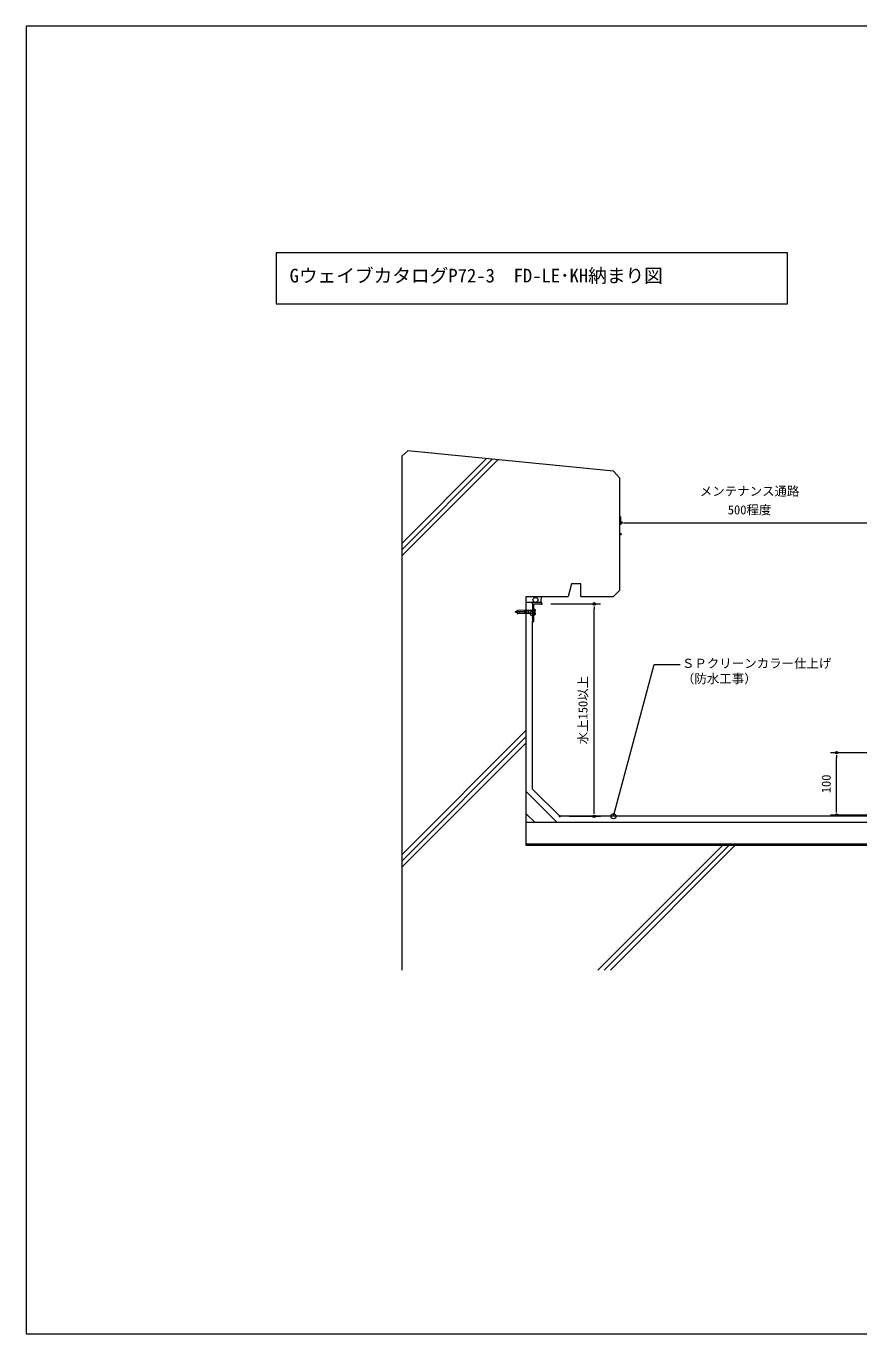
# Model space of a CAD drawing. Units: millimetres, scale not verified. Extents: x -1486 to 1484, y -1050 to 1050.
# Drawn here: x -1486 to -148, y -1050 to 1050 of the extents above; entities that cross this region are included whole.
import ezdxf
from ezdxf.enums import TextEntityAlignment as Align

# ---------------------------------------------------------------- set-up
doc = ezdxf.new("R2010")
doc.units = ezdxf.units.MM
doc.header["$LTSCALE"] = 7
doc.header["$PDMODE"] = 32
doc.header["$PDSIZE"] = 1.4
for name, color, linetype, lineweight in [('0-0_0', 7, 'Continuous', 9), ('0-3_HATCH', 9, 'Continuous', 18), ('0-4_KUTAI', 3, 'Continuous', 18), ('0-5_BOUSUI', 1, 'Continuous', 18), ('0-6_KANAMONO_SCREW', 4, 'Continuous', 18), ('0-7_dannnetu', 6, 'Continuous', 18), ('0-8_KANAMONO', 4, 'Continuous', 18), ('0-A_MOJI', 7, 'Continuous', 18)]:
    doc.layers.add(name, color=color, linetype=linetype, lineweight=lineweight)
doc.layers.add('0-1_WAKU', color=7, linetype='Continuous')
doc.layers.add('0-2_DEFPOINTS', color=7, linetype='Continuous')
doc.styles.add('ＭＳ ゴシック', font='')
doc.styles.get('ＭＳ ゴシック').set_extended_font_data('MS Gothic')

# ---------------------------------------------------------------- blocks, each defined once
blk = doc.blocks.new('_Dot')
at = {"layer": '0-0_0'}
for p, q in [((-0.5, 0), (-1, 0)), ((0.25, 0), (-0.25, 0))]:
    blk.add_line(p, q, dxfattribs=at)
blk.add_circle((0, 0), 0.25, dxfattribs=at)
blk = doc.blocks.new('D83')
at = {"layer": '0-2_DEFPOINTS'}
for p in [(1301.408, 933.199), (1366.837, 933.199), (1366.837, 833.199)]:
    blk.add_point(p, dxfattribs=at)
at = {"layer": '0-A_MOJI', "lineweight": 9}
for p, q in [((1351.837, 933.199), (1291.408, 933.199)), ((1301.408, 841.199), (1301.408, 925.199)), ((1351.837, 833.199), (1291.408, 833.199))]:
    blk.add_line(p, q, dxfattribs=at)
at = {"layer": '0-A_MOJI', "xscale": 8, "yscale": 8}
for p, rotation in [((1301.408, 933.199), 90), ((1301.408, 833.199), 270)]:
    blk.add_blockref('_Dot', p, dxfattribs=dict(at, rotation=rotation))
at = {"layer": '0-A_MOJI', "style": 'ＭＳ ゴシック'}
blk.add_text('100', height=14.66, rotation=90, dxfattribs=at).set_placement((1296.408, 868.199), align=Align.BOTTOM_LEFT)
blk = doc.blocks.new('hps-5-10-30')
at = {"layer": '0-6_KANAMONO_SCREW'}
for p, q in [((-4.583, 1.667), (4.583, 1.667)), ((-4.583, 0), (-4.583, 1.667)), ((-4.583, 0), (-3.333, 0)), ((-3.542, 2.083), (-2.5, 2.292)), ((3.542, 2.083), (-3.542, 2.083)), ((-3.542, 2.083), (-3.542, 1.667)), ((-3.333, 0), (3.333, 0)), ((2.5, 2.292), (-2.5, 2.292)), ((2.5, 2.292), (3.542, 2.083)), ((3.333, 0), (4.583, 0)), ((3.542, 1.667), (3.542, 2.083)), ((4.583, 1.667), (4.583, 0)), ((-2.629, -15.57), (-3.074, -25.674)), ((-2.42, -15.579), (-2.629, -15.57)), ((-2.509, -12.864), (-2.619, -15.362)), ((-2.411, -15.371), (-2.619, -15.362)), ((-2.301, -12.873), (-2.509, -12.864)), ((-2.5, -0.833), (-2.5, -12.656)), ((-2.5, -8.489), (2.5, -8.489)), ((-2.5, -10.989), (2.5, -10.989)), ((-2.292, -12.665), (-2.5, -12.656)), ((-2.292, -12.665), (-2.42, -15.579)), ((-0.208, -12.656), (-0.833, -26.823)), ((-0.575, -20.977), (0.563, -20.693)), ((-0.52, -19.713), (0.508, -19.456)), ((-0.464, -18.449), (0.454, -18.22)), ((-0.408, -17.185), (0.399, -16.984)), ((-0.352, -15.921), (0.345, -15.747)), ((-0.297, -14.657), (0.29, -14.511)), ((-0.241, -13.394), (0.236, -13.274)), ((-0.208, -12.656), (0.208, -12.656)), ((0.208, -12.656), (0.833, -26.823)), ((2.292, -12.665), (2.5, -12.656)), ((2.292, -12.665), (2.42, -15.579)), ((2.301, -12.873), (2.509, -12.864)), ((2.411, -15.371), (2.619, -15.362)), ((2.42, -15.579), (2.629, -15.57)), ((2.5, -0.833), (2.5, -12.656)), ((2.509, -12.864), (2.619, -15.362)), ((2.629, -15.57), (3.074, -25.674)), ((-1.595, -26.823), (-0.385, -29.743)), ((-1.347, -27.42), (1.043, -26.823)), ((-0.798, -26.033), (0.781, -25.638)), ((-0.743, -24.769), (0.727, -24.402)), ((-0.687, -23.505), (0.672, -23.165)), ((-0.631, -22.241), (0.617, -21.929)), ((1.595, -26.823), (0.385, -29.743)), ((0.833, -26.823), (2.5, -26.823)), ((2.5, -26.823), (3.074, -25.674))]:
    blk.add_line(p, q, dxfattribs=at)
blk.add_lwpolyline([(-0.833, -26.823), (-2.5, -26.823), (-3.074, -25.674)], dxfattribs=at)
for centre, radius, start, end in [((-3.333, -0.833), 0.833, 0, 90), ((3.333, -0.833), 0.833, 90, 180), ((0, -29.583), 0.417, 202.5, 337.5)]:
    blk.add_arc(centre, radius, start, end, dxfattribs=at)
blk = doc.blocks.new('D85')
at = {"layer": '0-2_DEFPOINTS'}
for p in [(1368.337, 1302.469), (955.111, 1284.17), (1368.337, 1268.638)]:
    blk.add_point(p, dxfattribs=at)
at = {"layer": '0-A_MOJI', "lineweight": 9}
for p, q in [((955.111, 1299.17), (955.111, 1312.469)), ((963.111, 1302.469), (1360.337, 1302.469)), ((1368.337, 1283.638), (1368.337, 1312.469))]:
    blk.add_line(p, q, dxfattribs=at)
at = {"layer": '0-A_MOJI', "xscale": 8, "yscale": 8, "rotation": 180}
blk.add_blockref('_Dot', (955.111, 1302.469), dxfattribs=at)
at = {"layer": '0-A_MOJI', "xscale": 8, "yscale": 8}
blk.add_blockref('_Dot', (1368.337, 1302.469), dxfattribs=at)
at = {"layer": '0-A_MOJI', "style": 'ＭＳ ゴシック'}
for s, p in [('メンテナンス通路', (1081.724, 1341.522)), ('500程度', (1126.724, 1311.522))]:
    blk.add_text(s, height=14.66, dxfattribs=at).set_placement(p, align=Align.BOTTOM_LEFT)
blk = doc.blocks.new('D86')
at = {"layer": '0-2_DEFPOINTS'}
for p in [(827.611, 1172.199), (912.143, 1172.199), (856.75, 831.199)]:
    blk.add_point(p, dxfattribs=at)
at = {"layer": '0-A_MOJI', "lineweight": 9}
for p, q in [((842.611, 1172.199), (922.143, 1172.199)), ((912.143, 839.199), (912.143, 1164.199)), ((871.75, 831.199), (922.143, 831.199))]:
    blk.add_line(p, q, dxfattribs=at)
at = {"layer": '0-A_MOJI', "xscale": 8, "yscale": 8}
for p, rotation in [((912.143, 1172.199), 90), ((912.143, 831.199), 270)]:
    blk.add_blockref('_Dot', p, dxfattribs=dict(at, rotation=rotation))
at = {"layer": '0-A_MOJI', "style": 'ＭＳ ゴシック'}
blk.add_text('水上150以上', height=14.66, rotation=90, dxfattribs=at).set_placement((905.773, 946.699), align=Align.BOTTOM_LEFT)

msp = doc.modelspace()

# ---------------------------------------------------------------- linework, layer by layer
at = {"layer": '0-0_0', "lineweight": 18}
msp.add_lwpolyline([(-1485.504, -1050.064), (1484.496, -1050.064), (1484.496, 1049.936), (-1485.504, 1049.936)], close=True, dxfattribs=at)
at = {"layer": '0-3_HATCH'}
for p, q in [((-882.394, 219.135), (-746.03, 355.499)), ((-882.394, 209.135), (-736.939, 354.589)), ((-882.394, 199.135), (-727.848, 353.68)), ((-882.394, -280.865), (-682.394, -80.865)), ((-882.394, -290.865), (-682.394, -90.865)), ((-882.394, -300.865), (-682.394, -100.865)), ((-567.394, -465.865), (-367.394, -265.865)), ((-557.394, -465.865), (-357.394, -265.865)), ((-547.394, -465.865), (-347.394, -265.865))]:
    msp.add_line(p, q, dxfattribs=at)
at = {"layer": '0-4_KUTAI'}
msp.add_line((-682.394, 134.135), (-614.894, 134.135), dxfattribs=at)
for points in [[(-594.894, 134.135), (-542.394, 134.135), (-532.394, 144.135), (-532.394, 324.135), (-542.344, 335.13), (-872.443, 368.14), (-882.394, 359.135), (-882.394, -465.865)], [(-594.894, 134.135), (-594.894, 154.135), (-609.894, 154.135), (-614.894, 134.135)], [(852.009, -265.865), (-682.394, -265.865), (-682.394, 134.135)]]:
    msp.add_lwpolyline(points, dxfattribs=at)
at = {"layer": '0-5_BOUSUI'}
for p, q in [((-672.394, 124.135), (-682.394, 124.135)), ((852.009, -263.865), (-682.394, -263.865))]:
    msp.add_line(p, q, dxfattribs=at)
msp.add_lwpolyline([(852.009, -218.865), (-628.754, -218.865), (-672.394, -175.225), (-672.394, 94.135)], dxfattribs=at)
msp.add_arc((-650.49, 128.786), 8.744, 142.28627, 212.13746, dxfattribs=at)
at = {"layer": '0-7_dannnetu'}
msp.add_line((852.009, -228.865), (-682.394, -228.865), dxfattribs=at)
msp.add_lwpolyline([(-682.394, -179.368), (-632.896, -228.865), (-668.251, -228.865), (-682.394, -214.723)], close=True, dxfattribs=at)
at = {"layer": '0-8_KANAMONO'}
msp.add_line((-670.394, 108.885), (-670.563, 108.947), dxfattribs=at)
for points in [[(-670.563, 109.323), (-670.394, 109.385), (-670.394, 122.135), (-657.894, 122.135), (-657.894, 124.135), (-672.894, 124.135), (-672.894, 122.135), (-672.394, 122.135), (-672.394, 111.135), (-672.819, 110.79)], [(-672.819, 110.479), (-672.394, 110.135), (-672.394, 108.135), (-672.819, 107.79)], [(-672.819, 98.479), (-672.394, 98.135), (-672.394, 94.135), (-670.394, 94.135), (-670.394, 108.885)], [(-672.819, 107.479), (-672.394, 107.135), (-672.394, 105.135), (-672.819, 104.79)], [(-672.819, 104.479), (-672.394, 104.135), (-672.394, 102.135), (-672.819, 101.79)], [(-672.819, 101.479), (-672.394, 101.135), (-672.394, 99.135), (-672.819, 98.79)]]:
    msp.add_lwpolyline(points, dxfattribs=at)
for centre, start, end in [((-672.694, 110.635), 128.97666, 231.02334), ((-672.694, 107.635), 128.97666, 231.02334), ((-670.494, 109.135), 110.2297, 249.7703), ((-672.694, 104.635), 128.97666, 231.02334), ((-672.694, 101.635), 128.97666, 231.02334), ((-672.694, 98.635), 128.97666, 231.02334)]:
    msp.add_arc(centre, 0.2, start, end, dxfattribs=at)
at = {"layer": '0-A_MOJI'}
for p, q in [((-542.53, -218.865), (-477.185, 25.006)), ((-477.185, 25.006), (-435.465, 25.006))]:
    msp.add_line(p, q, dxfattribs=at)
msp.add_lwpolyline([(-1084.201, 604.116), (-263.164, 604.116), (-263.164, 685.702), (-1084.201, 685.702)], close=True, dxfattribs=at)
for centre in [(-667.655, 128.581), (-672.114, 106.981), (-542.53, -218.865)]:
    msp.add_circle(centre, 4, dxfattribs=at)

# ---------------------------------------------------------------- block references
at = {"layer": '0-1_WAKU', "rotation": 270}
msp.add_blockref('hps-5-10-30', (-670.394, 109.135), dxfattribs=at)
at = {"layer": '0-A_MOJI'}
for name in ['D85', 'D86', 'D83']:
    msp.add_blockref(name, (-1485.504, -1050.064), dxfattribs=at)

# ---------------------------------------------------------------- texts
at = {"layer": '0-A_MOJI', "style": 'ＭＳ ゴシック'}
for s, height, p in [('GウェイブカタログP72-3  FD-LE･KH納まり図', 21.99, (-1062.453, 631.727)), ('ＳＰクリーンカラー仕上げ', 14.66, (-432.465, 15.006)), ('（防水工事）', 14.66, (-432.465, -9.626))]:
    msp.add_text(s, height=height, dxfattribs=at).set_placement(p, align=Align.BOTTOM_LEFT)

doc.saveas('drawing.dxf')
